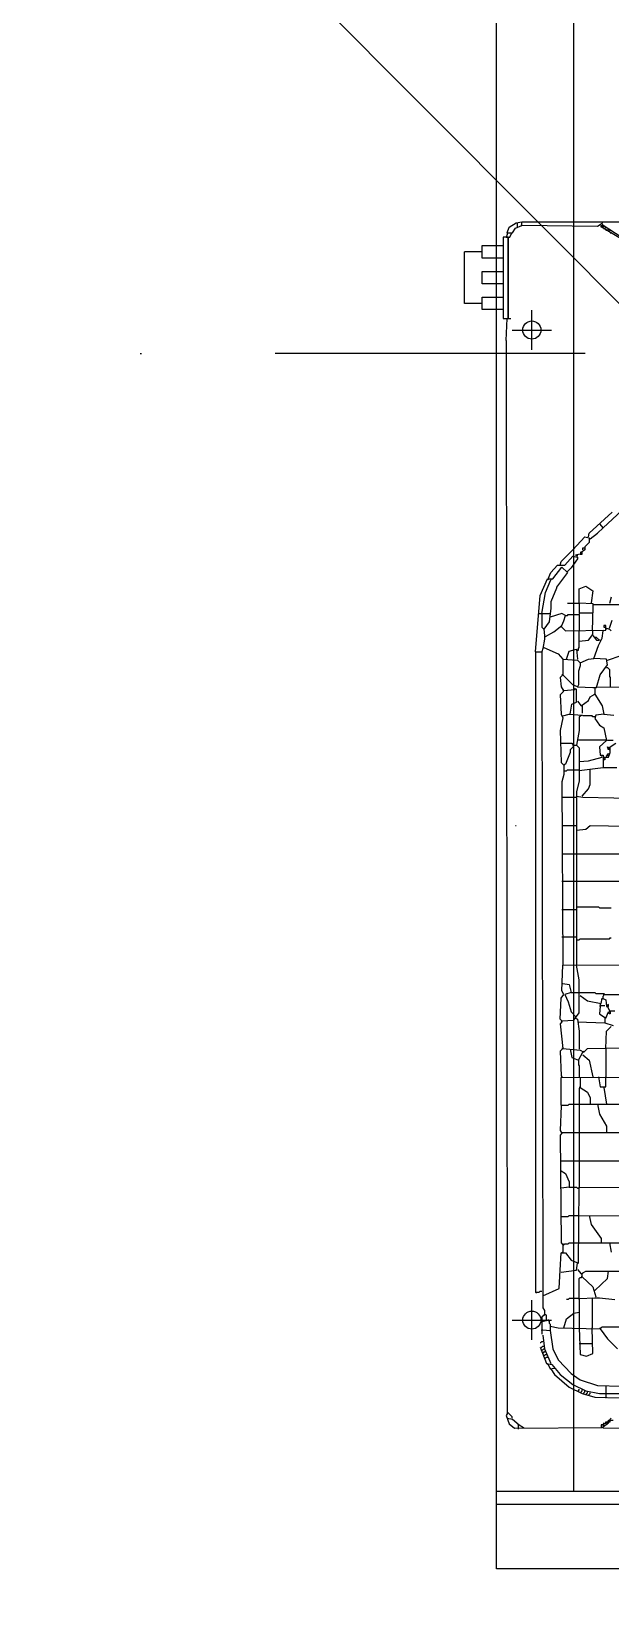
# Model space of a CAD drawing. Extents: x 4511820 to 5180432, y -1526536 to -944957.
# Drawn here: x 5146956 to 5147404, y -1028993 to -1027784 of the extents above; entities that cross this region are included whole.
import ezdxf

# ---------------------------------------------------------------- set-up
doc = ezdxf.new("R2010")
doc.units = 0
doc.header["$MEASUREMENT"] = 0
doc.linetypes.add('BODKOCIARKOVANA_3', pattern=[5.6, 3, -1.3, 0, -1.3])
for name, color, linetype in [('osi', 253, 'CONTINUOUS'), ('POZEMOK', 7, 'CONTINUOUS'), ('ZZ-chladenie', 133, 'CONTINUOUS')]:
    doc.layers.add(name, color=color, linetype=linetype)

msp = doc.modelspace()

# ---------------------------------------------------------------- linework, layer by layer
at = {"layer": 'osi', "linetype": 'BODKOCIARKOVANA_3', "ltscale": 80}
msp.add_line((5157242.5, -1028033.172), (5093572.5, -1028033.172), dxfattribs=at)
at = {"layer": 'POZEMOK'}
msp.add_line((5149565.898, -1030158.886), (5143002.5, -1023568.172), dxfattribs=at)
at = {"layer": 'ZZ-chladenie'}
for p, q in [((5147315.716, -1028973.604), (5147315.716, -1026604.74)), ((5147375.716, -1028913.604), (5147375.716, -1026664.74)), ((5147324.005, -1027939.845), (5147325.418, -1027935.604)), ((5147325.418, -1027935.604), (5147331.072, -1027932.072)), ((5147328.245, -1027939.845), (5147330.365, -1027936.311)), ((5147330.365, -1027936.311), (5147335.311, -1027934.191)), ((5147331.072, -1027932.072), (5147335.311, -1027931.365)), ((5147331.778, -1027932.072), (5147331.778, -1027935.604)), ((5147335.311, -1027934.191), (5147334.604, -1027934.191)), ((5147335.311, -1027934.191), (5147335.311, -1027931.365)), ((5147335.311, -1027931.365), (5147396.079, -1027931.365)), ((5147393.96, -1027934.898), (5147335.311, -1027934.191)), ((5147397.493, -1027932.778), (5147393.96, -1027934.898)), ((5147396.079, -1027931.365), (5148017.896, -1027931.365)), ((5147396.786, -1027935.604), (5147396.786, -1027934.191)), ((5147396.786, -1027934.191), (5147397.493, -1027934.191)), ((5147397.493, -1027935.604), (5147396.786, -1027935.604)), ((5147397.493, -1027932.072), (5147398.199, -1027931.365)), ((5147398.199, -1027934.191), (5147397.493, -1027932.778)), ((5147397.493, -1027934.191), (5147398.199, -1027934.898)), ((5147398.199, -1027934.898), (5147397.493, -1027935.604)), ((5147397.493, -1027935.604), (5147413.038, -1027944.79)), ((5147412.331, -1027943.377), (5147398.199, -1027934.191)), ((5147398.199, -1027934.898), (5147398.906, -1027934.898)), ((5147398.906, -1027934.898), (5147398.906, -1027935.604)), ((5147398.906, -1027936.311), (5147398.906, -1027937.018)), ((5147400.319, -1027936.311), (5147400.319, -1027935.604)), ((5147400.319, -1027937.018), (5147400.319, -1027937.724)), ((5147400.319, -1027937.724), (5147401.026, -1027937.724)), ((5147401.732, -1027937.018), (5147402.439, -1027937.018)), ((5147402.439, -1027937.018), (5147402.439, -1027937.724)), ((5147403.852, -1027938.431), (5147403.852, -1027937.724)), ((5147324.005, -1027941.258), (5147323.299, -1027943.377)), ((5147323.299, -1027943.377), (5147326.125, -1027943.377)), ((5147324.005, -1027939.845), (5147324.005, -1027941.258)), ((5147324.005, -1027939.845), (5147328.245, -1027939.845)), ((5147324.712, -1027944.084), (5147325.418, -1027943.377)), ((5147324.712, -1027944.084), (5147324.712, -1028005.559)), ((5147326.125, -1027943.377), (5147327.538, -1027939.845)), ((5147402.439, -1027938.431), (5147402.439, -1027939.138)), ((5147403.852, -1027939.138), (5147403.852, -1027939.845)), ((5147403.852, -1027939.845), (5147404.559, -1027939.845)), ((5147290.985, -1027994.449), (5147290.985, -1027954.649)), ((5147304.599, -1027954.649), (5147290.985, -1027954.649)), ((5147304.599, -1027994.449), (5147290.985, -1027994.449)), ((5147323.299, -1028023.224), (5147324.005, -1028006.265)), ((5147324.005, -1028006.265), (5147326.832, -1028006.265)), ((5147324.712, -1028005.559), (5147324.712, -1028006.265)), ((5147343.094, -1028030.412), (5147343.094, -1027999.75)), ((5147327.763, -1028015.081), (5147358.424, -1028015.081)), ((5147323.299, -1028023.224), (5147324.005, -1028790.602)), ((5147398.199, -1028168.079), (5147437.77, -1028131.335)), ((5147387.6, -1028172.319), (5147405.265, -1028156.067)), ((5147396.079, -1028165.253), (5147396.079, -1028164.546)), ((5147398.199, -1028168.079), (5147396.079, -1028165.253)), ((5147374.881, -1028185.038), (5147384.068, -1028175.145)), ((5147384.068, -1028175.145), (5147387.6, -1028175.852)), ((5147387.6, -1028179.385), (5147384.068, -1028182.918)), ((5147386.894, -1028175.145), (5147387.6, -1028172.319)), ((5147387.6, -1028175.852), (5147387.6, -1028179.385)), ((5147388.307, -1028176.558), (5147393.96, -1028172.319)), ((5147393.96, -1028172.319), (5147398.199, -1028168.079)), ((5147398.199, -1028168.079), (5147397.493, -1028168.786)), ((5147365.695, -1028194.224), (5147374.881, -1028185.038)), ((5147368.522, -1028197.05), (5147374.881, -1028189.984)), ((5147374.881, -1028189.984), (5147378.414, -1028190.691)), ((5147380.534, -1028188.571), (5147377.001, -1028189.278)), ((5147377.001, -1028189.278), (5147378.414, -1028189.984)), ((5147378.414, -1028189.984), (5147378.414, -1028188.571)), ((5147378.414, -1028190.691), (5147378.414, -1028192.104)), ((5147381.24, -1028187.158), (5147380.534, -1028187.158)), ((5147381.24, -1028187.158), (5147380.534, -1028188.571)), ((5147380.534, -1028188.571), (5147381.947, -1028188.571)), ((5147384.068, -1028185.038), (5147381.24, -1028187.158)), ((5147381.947, -1028187.158), (5147381.24, -1028187.158)), ((5147381.947, -1028188.571), (5147381.947, -1028187.158)), ((5147382.654, -1028185.038), (5147382.654, -1028183.625)), ((5147382.654, -1028183.625), (5147384.068, -1028183.625)), ((5147384.068, -1028182.918), (5147384.068, -1028185.038)), ((5147355.803, -1028207.649), (5147357.922, -1028202.703)), ((5147357.922, -1028202.703), (5147362.869, -1028197.05)), ((5147359.336, -1028207.649), (5147366.402, -1028198.463)), ((5147370.642, -1028202.703), (5147362.162, -1028214.009)), ((5147362.869, -1028197.05), (5147368.522, -1028197.05)), ((5147364.989, -1028197.05), (5147365.695, -1028194.224)), ((5147366.402, -1028198.463), (5147370.642, -1028202.703)), ((5147373.468, -1028199.17), (5147370.642, -1028201.996)), ((5147378.414, -1028192.104), (5147373.468, -1028199.17)), ((5147349.443, -1028220.369), (5147355.096, -1028207.649)), ((5147353.683, -1028218.249), (5147357.922, -1028208.356)), ((5147355.803, -1028207.649), (5147355.096, -1028208.356)), ((5147355.096, -1028207.649), (5147359.336, -1028207.649)), ((5147357.922, -1028208.356), (5147358.629, -1028207.649)), ((5147362.162, -1028214.715), (5147357.922, -1028225.314)), ((5147362.162, -1028214.009), (5147362.162, -1028214.715)), ((5147379.827, -1028215.422), (5147384.774, -1028213.302)), ((5147379.827, -1028226.021), (5147379.827, -1028215.422)), ((5147384.774, -1028213.302), (5147390.427, -1028216.835)), ((5147345.911, -1028264.178), (5147349.443, -1028220.369)), ((5147350.856, -1028234.501), (5147353.683, -1028218.249)), ((5147357.922, -1028225.314), (5147357.922, -1028230.261)), ((5147379.121, -1028226.728), (5147370.642, -1028226.728)), ((5147379.827, -1028226.021), (5147379.121, -1028226.728)), ((5147379.827, -1028226.728), (5147379.827, -1028226.021)), ((5147379.827, -1028226.021), (5147379.827, -1028234.501)), ((5147379.827, -1028226.021), (5147390.427, -1028226.728)), ((5147390.427, -1028216.835), (5147389.013, -1028226.021)), ((5147390.427, -1028226.728), (5147390.427, -1028229.554)), ((5147391.134, -1028227.435), (5147411.625, -1028227.435)), ((5147404.559, -1028221.782), (5147403.146, -1028226.728)), ((5147348.03, -1028234.501), (5147357.216, -1028234.501)), ((5147350.856, -1028234.501), (5147350.856, -1028245.1)), ((5147357.922, -1028230.261), (5147356.509, -1028240.86)), ((5147366.402, -1028234.501), (5147357.216, -1028237.327)), ((5147369.229, -1028235.914), (5147366.402, -1028234.501)), ((5147367.815, -1028240.153), (5147369.229, -1028235.914)), ((5147369.229, -1028235.914), (5147370.642, -1028235.914)), ((5147370.642, -1028235.914), (5147371.348, -1028235.207)), ((5147371.348, -1028235.207), (5147379.827, -1028235.207)), ((5147379.827, -1028234.501), (5147380.534, -1028233.794)), ((5147379.827, -1028235.207), (5147379.827, -1028247.926)), ((5147380.534, -1028233.794), (5147389.72, -1028233.794)), ((5147390.427, -1028229.554), (5147389.72, -1028247.926)), ((5147403.146, -1028245.806), (5147405.265, -1028239.447)), ((5147350.856, -1028245.1), (5147351.563, -1028245.806)), ((5147351.563, -1028245.806), (5147352.27, -1028246.513)), ((5147356.509, -1028240.86), (5147352.27, -1028246.513)), ((5147352.27, -1028246.513), (5147352.977, -1028246.513)), ((5147352.27, -1028246.513), (5147352.977, -1028251.459)), ((5147352.977, -1028251.459), (5147352.977, -1028254.285)), ((5147353.683, -1028252.166), (5147352.977, -1028252.872)), ((5147353.683, -1028252.166), (5147360.043, -1028248.633)), ((5147360.043, -1028248.633), (5147366.402, -1028243.687)), ((5147365.695, -1028244.393), (5147369.229, -1028247.926)), ((5147366.402, -1028243.687), (5147367.815, -1028240.153)), ((5147369.229, -1028247.926), (5147400.319, -1028247.219)), ((5147379.827, -1028260.645), (5147379.827, -1028247.926)), ((5147386.894, -1028254.992), (5147390.427, -1028250.753)), ((5147390.427, -1028250.753), (5147390.427, -1028247.926)), ((5147390.427, -1028251.459), (5147393.253, -1028254.992)), ((5147397.493, -1028253.579), (5147398.199, -1028247.926)), ((5147398.199, -1028247.926), (5147398.906, -1028247.219)), ((5147400.319, -1028243.687), (5147398.906, -1028243.687)), ((5147398.906, -1028243.687), (5147398.906, -1028245.1)), ((5147398.906, -1028245.1), (5147400.319, -1028245.1)), ((5147400.319, -1028247.219), (5147400.319, -1028243.687)), ((5147401.026, -1028245.806), (5147400.319, -1028246.513)), ((5147401.026, -1028245.806), (5147403.146, -1028246.513)), ((5147403.146, -1028246.513), (5147404.559, -1028247.926)), ((5147345.911, -1028264.178), (5147345.911, -1028759.511)), ((5147345.911, -1028264.178), (5147350.856, -1028264.178)), ((5147351.563, -1028261.352), (5147350.856, -1028264.178)), ((5147350.856, -1028264.178), (5147351.563, -1028771.524)), ((5147352.977, -1028254.285), (5147351.563, -1028261.352)), ((5147352.27, -1028260.645), (5147351.563, -1028260.645)), ((5147352.27, -1028260.645), (5147363.575, -1028265.592)), ((5147369.935, -1028269.831), (5147372.055, -1028263.471)), ((5147372.055, -1028263.471), (5147377.708, -1028262.058)), ((5147377.708, -1028262.058), (5147378.414, -1028269.831)), ((5147378.414, -1028262.765), (5147379.121, -1028262.765)), ((5147379.121, -1028261.352), (5147379.827, -1028260.645)), ((5147379.121, -1028262.765), (5147379.121, -1028261.352)), ((5147379.827, -1028255.698), (5147386.894, -1028254.992)), ((5147391.134, -1028269.124), (5147394.666, -1028259.232)), ((5147393.253, -1028252.872), (5147391.84, -1028252.872)), ((5147395.373, -1028254.992), (5147393.253, -1028252.872)), ((5147393.253, -1028254.992), (5147395.373, -1028254.992)), ((5147394.666, -1028259.232), (5147397.493, -1028253.579)), ((5147396.079, -1028254.992), (5147396.786, -1028254.992)), ((5147363.575, -1028265.592), (5147367.109, -1028269.831)), ((5147367.109, -1028269.831), (5147378.414, -1028270.537)), ((5147367.109, -1028269.831), (5147367.109, -1028281.844)), ((5147378.414, -1028270.537), (5147380.534, -1028272.657)), ((5147380.534, -1028274.777), (5147379.121, -1028279.017)), ((5147380.534, -1028272.657), (5147386.894, -1028269.831)), ((5147380.534, -1028272.657), (5147380.534, -1028274.777)), ((5147386.894, -1028269.831), (5147391.134, -1028269.124)), ((5147401.026, -1028269.831), (5147391.134, -1028269.124)), ((5147396.079, -1028281.844), (5147401.732, -1028274.071)), ((5147401.732, -1028274.071), (5147401.026, -1028269.831)), ((5147401.026, -1028276.191), (5147401.732, -1028276.191)), ((5147401.732, -1028270.537), (5147412.331, -1028267.005)), ((5147401.732, -1028276.191), (5147402.439, -1028276.897)), ((5147367.109, -1028281.844), (5147364.989, -1028283.963)), ((5147364.989, -1028283.963), (5147365.695, -1028291.029)), ((5147367.109, -1028281.844), (5147366.402, -1028281.844)), ((5147374.881, -1028289.616), (5147367.109, -1028281.844)), ((5147379.121, -1028279.017), (5147379.121, -1028289.616)), ((5147393.253, -1028291.736), (5147396.079, -1028281.844)), ((5147402.439, -1028276.897), (5147403.146, -1028277.604)), ((5147403.146, -1028277.604), (5147403.146, -1028283.257)), ((5147403.146, -1028283.257), (5147403.852, -1028283.963)), ((5147403.852, -1028283.963), (5147403.852, -1028291.029)), ((5147367.815, -1028294.562), (5147364.989, -1028297.389)), ((5147364.989, -1028297.389), (5147365.695, -1028312.228)), ((5147365.695, -1028291.029), (5147367.815, -1028294.562)), ((5147367.815, -1028293.855), (5147367.109, -1028294.562)), ((5147367.815, -1028293.855), (5147376.295, -1028293.149)), ((5147378.414, -1028291.029), (5147374.881, -1028289.616)), ((5147376.295, -1028293.149), (5147377.001, -1028292.442)), ((5147377.708, -1028293.149), (5147377.001, -1028292.442)), ((5147377.708, -1028303.042), (5147377.708, -1028293.149)), ((5147379.121, -1028289.616), (5147378.414, -1028291.029)), ((5147378.414, -1028291.029), (5147390.427, -1028291.736)), ((5147386.894, -1028301.628), (5147388.307, -1028298.802)), ((5147388.307, -1028298.802), (5147391.84, -1028296.682)), ((5147390.427, -1028291.736), (5147393.253, -1028291.736)), ((5147391.84, -1028296.682), (5147391.134, -1028297.389)), ((5147391.84, -1028292.442), (5147392.547, -1028291.736)), ((5147391.84, -1028292.442), (5147391.84, -1028296.682)), ((5147391.84, -1028296.682), (5147397.493, -1028305.868)), ((5147392.547, -1028291.736), (5147393.253, -1028291.029)), ((5147393.253, -1028291.029), (5147478.047, -1028291.736)), ((5147365.695, -1028312.228), (5147367.109, -1028315.054)), ((5147367.109, -1028313.641), (5147372.055, -1028312.228)), ((5147372.055, -1028312.228), (5147381.947, -1028312.934)), ((5147372.761, -1028312.228), (5147374.175, -1028304.455)), ((5147374.175, -1028304.455), (5147377.708, -1028303.042)), ((5147378.414, -1028302.335), (5147381.24, -1028305.868)), ((5147381.24, -1028305.868), (5147386.894, -1028301.628)), ((5147381.947, -1028305.868), (5147382.654, -1028305.162)), ((5147381.947, -1028305.868), (5147381.947, -1028311.521)), ((5147398.906, -1028312.228), (5147392.547, -1028312.934)), ((5147397.493, -1028305.868), (5147398.906, -1028312.228)), ((5147398.906, -1028312.228), (5147406.679, -1028312.934)), ((5147367.109, -1028315.054), (5147364.989, -1028324.946)), ((5147381.947, -1028312.934), (5147379.827, -1028314.348)), ((5147379.827, -1028314.348), (5147379.827, -1028324.946)), ((5147389.72, -1028313.641), (5147382.654, -1028313.641)), ((5147390.427, -1028314.348), (5147389.72, -1028313.641)), ((5147391.84, -1028314.348), (5147390.427, -1028314.348)), ((5147392.547, -1028312.934), (5147391.84, -1028315.761)), ((5147391.84, -1028314.348), (5147392.547, -1028313.641)), ((5147391.84, -1028315.761), (5147395.373, -1028320.707)), ((5147395.373, -1028320.707), (5147398.906, -1028322.827)), ((5147398.906, -1028322.827), (5147401.026, -1028332.719)), ((5147364.989, -1028324.946), (5147365.695, -1028349.678)), ((5147365.695, -1028334.839), (5147374.175, -1028334.839)), ((5147374.175, -1028334.839), (5147375.588, -1028336.959)), ((5147375.588, -1028336.253), (5147374.881, -1028336.959)), ((5147375.588, -1028336.253), (5147377.708, -1028336.253)), ((5147379.827, -1028324.946), (5147377.708, -1028336.253)), ((5147377.708, -1028336.253), (5147379.827, -1028338.372)), ((5147379.121, -1028332.012), (5147378.414, -1028332.719)), ((5147379.121, -1028332.012), (5147400.319, -1028332.012)), ((5147401.026, -1028332.719), (5147395.373, -1028337.666)), ((5147400.319, -1028332.012), (5147400.319, -1028332.719)), ((5147405.972, -1028332.719), (5147401.732, -1028332.719)), ((5147403.852, -1028337.666), (5147408.092, -1028334.839)), ((5147372.761, -1028341.905), (5147369.229, -1028351.091)), ((5147375.588, -1028336.959), (5147372.761, -1028339.785)), ((5147372.761, -1028339.785), (5147372.761, -1028341.905)), ((5147379.827, -1028338.372), (5147379.827, -1028363.81)), ((5147379.827, -1028348.971), (5147386.894, -1028348.264)), ((5147386.894, -1028348.264), (5147397.493, -1028345.438)), ((5147395.373, -1028337.666), (5147396.079, -1028344.025)), ((5147396.079, -1028344.025), (5147398.199, -1028344.025)), ((5147397.493, -1028345.438), (5147396.786, -1028345.438)), ((5147398.199, -1028344.025), (5147398.199, -1028353.918)), ((5147398.199, -1028345.438), (5147398.906, -1028346.145)), ((5147398.199, -1028345.438), (5147402.439, -1028345.438)), ((5147399.613, -1028347.558), (5147398.199, -1028347.558)), ((5147398.906, -1028346.145), (5147399.613, -1028346.145)), ((5147399.613, -1028346.145), (5147399.613, -1028347.558)), ((5147401.026, -1028344.732), (5147402.439, -1028342.612)), ((5147401.026, -1028344.732), (5147401.732, -1028344.025)), ((5147401.026, -1028344.732), (5147401.026, -1028345.438)), ((5147402.439, -1028339.785), (5147401.732, -1028337.666)), ((5147401.732, -1028337.666), (5147403.146, -1028338.372)), ((5147401.732, -1028344.025), (5147402.439, -1028344.025)), ((5147403.146, -1028338.372), (5147402.439, -1028339.079)), ((5147402.439, -1028339.079), (5147402.439, -1028339.785)), ((5147402.439, -1028339.079), (5147403.146, -1028339.785)), ((5147402.439, -1028345.438), (5147403.852, -1028341.905)), ((5147402.439, -1028342.612), (5147403.146, -1028343.319)), ((5147402.439, -1028344.025), (5147403.146, -1028344.025)), ((5147403.146, -1028339.785), (5147403.852, -1028339.785)), ((5147403.146, -1028344.025), (5147403.146, -1028343.319)), ((5147403.852, -1028341.905), (5147403.852, -1028337.666)), ((5147365.695, -1028349.678), (5147367.815, -1028351.798)), ((5147367.815, -1028358.864), (5147366.402, -1028364.516)), ((5147369.229, -1028351.091), (5147367.815, -1028351.798)), ((5147367.815, -1028351.798), (5147367.815, -1028358.864)), ((5147367.815, -1028356.037), (5147369.935, -1028356.037)), ((5147369.935, -1028356.037), (5147370.642, -1028355.331)), ((5147370.642, -1028355.331), (5147379.827, -1028355.331)), ((5147398.199, -1028353.918), (5147379.827, -1028356.037)), ((5147388.307, -1028366.637), (5147388.307, -1028355.331)), ((5147408.799, -1028353.918), (5147398.199, -1028353.918)), ((5147366.402, -1028364.516), (5147367.109, -1028506.545)), ((5147379.827, -1028363.81), (5147377.708, -1028372.289)), ((5147377.708, -1028372.289), (5147377.708, -1028398.434)), ((5147381.947, -1028375.823), (5147386.894, -1028370.17)), ((5147386.894, -1028370.17), (5147388.307, -1028366.637)), ((5147367.109, -1028376.529), (5147366.402, -1028377.236)), ((5147367.109, -1028376.529), (5147377.708, -1028376.529)), ((5147377.708, -1028375.823), (5147382.654, -1028376.529)), ((5147381.947, -1028375.823), (5147382.654, -1028375.116)), ((5147382.654, -1028376.529), (5147454.728, -1028377.942)), ((5147330.365, -1028398.434), (5147331.072, -1028398.434)), ((5147366.402, -1028398.434), (5147377.708, -1028398.434)), ((5147377.708, -1028398.434), (5147377.708, -1028506.545)), ((5147377.708, -1028401.967), (5147384.774, -1028401.26)), ((5147384.774, -1028401.26), (5147388.307, -1028398.434)), ((5147388.307, -1028398.434), (5147434.236, -1028399.141)), ((5147366.402, -1028420.339), (5147377.708, -1028420.339)), ((5147377.708, -1028420.339), (5147433.53, -1028420.339)), ((5147366.402, -1028441.537), (5147377.708, -1028441.537)), ((5147377.708, -1028441.537), (5147433.53, -1028441.537)), ((5147366.402, -1028463.442), (5147377.708, -1028463.442)), ((5147377.708, -1028461.322), (5147394.666, -1028461.322)), ((5147394.666, -1028461.322), (5147395.373, -1028462.029)), ((5147395.373, -1028462.029), (5147404.559, -1028462.029)), ((5147366.402, -1028484.641), (5147377.708, -1028484.641)), ((5147377.708, -1028486.76), (5147379.827, -1028486.76)), ((5147379.827, -1028486.76), (5147380.534, -1028486.054)), ((5147380.534, -1028486.054), (5147403.146, -1028486.054)), ((5147403.146, -1028486.054), (5147403.852, -1028485.347)), ((5147403.852, -1028485.347), (5147404.559, -1028485.347)), ((5147367.109, -1028506.545), (5147480.166, -1028505.839)), ((5147366.402, -1028526.33), (5147367.109, -1028506.545)), ((5147379.827, -1028517.851), (5147377.708, -1028506.545)), ((5147379.827, -1028543.289), (5147379.827, -1028517.851)), ((5147365.695, -1028531.983), (5147367.815, -1028529.157)), ((5147367.815, -1028529.157), (5147366.402, -1028526.33)), ((5147367.109, -1028520.677), (5147372.055, -1028521.384)), ((5147373.468, -1028527.743), (5147368.522, -1028529.157)), ((5147368.522, -1028529.157), (5147371.348, -1028534.809)), ((5147372.055, -1028521.384), (5147373.468, -1028527.743)), ((5147373.468, -1028527.743), (5147380.534, -1028527.743)), ((5147380.534, -1028527.743), (5147391.84, -1028527.743)), ((5147380.534, -1028529.864), (5147386.187, -1028534.103)), ((5147391.84, -1028527.743), (5147392.547, -1028528.45)), ((5147392.547, -1028528.45), (5147398.906, -1028528.45)), ((5147398.199, -1028530.57), (5147398.906, -1028529.864)), ((5147398.906, -1028528.45), (5147399.613, -1028529.157)), ((5147398.906, -1028529.864), (5147398.906, -1028529.157)), ((5147399.613, -1028529.157), (5147415.158, -1028529.157)), ((5147364.989, -1028548.235), (5147365.695, -1028531.983)), ((5147371.348, -1028534.809), (5147373.468, -1028542.582)), ((5147386.187, -1028534.103), (5147396.786, -1028536.223)), ((5147396.079, -1028537.636), (5147395.373, -1028538.343)), ((5147396.079, -1028538.343), (5147395.373, -1028543.995)), ((5147396.079, -1028536.223), (5147396.079, -1028538.343)), ((5147396.079, -1028537.636), (5147399.613, -1028537.636)), ((5147396.786, -1028536.223), (5147397.493, -1028531.983)), ((5147398.199, -1028531.983), (5147397.493, -1028532.69)), ((5147397.493, -1028531.983), (5147400.319, -1028533.396)), ((5147398.199, -1028531.983), (5147398.199, -1028530.57)), ((5147400.319, -1028533.396), (5147401.026, -1028538.343)), ((5147402.439, -1028536.929), (5147401.026, -1028537.636)), ((5147401.026, -1028537.636), (5147401.732, -1028538.343)), ((5147401.026, -1028538.343), (5147402.439, -1028538.343)), ((5147401.732, -1028538.343), (5147403.146, -1028541.876)), ((5147402.439, -1028538.343), (5147402.439, -1028536.929)), ((5147403.146, -1028541.876), (5147407.386, -1028541.876)), ((5147366.402, -1028549.648), (5147364.989, -1028548.235)), ((5147366.402, -1028550.355), (5147364.989, -1028551.768)), ((5147364.989, -1028551.768), (5147367.109, -1028570.847)), ((5147366.402, -1028549.648), (5147365.695, -1028550.355)), ((5147366.402, -1028549.648), (5147375.588, -1028548.942)), ((5147366.402, -1028549.648), (5147366.402, -1028550.355)), ((5147373.468, -1028542.582), (5147377.001, -1028546.116)), ((5147375.588, -1028548.942), (5147379.827, -1028543.289)), ((5147377.001, -1028546.116), (5147377.708, -1028546.116)), ((5147377.001, -1028547.529), (5147378.414, -1028548.235)), ((5147378.414, -1028548.235), (5147379.827, -1028557.421)), ((5147378.414, -1028550.355), (5147399.613, -1028551.061)), ((5147395.373, -1028543.995), (5147400.319, -1028547.529)), ((5147399.613, -1028547.529), (5147400.319, -1028546.822)), ((5147399.613, -1028547.529), (5147399.613, -1028551.061)), ((5147399.613, -1028551.061), (5147405.972, -1028553.182)), ((5147400.319, -1028547.529), (5147402.439, -1028542.582)), ((5147401.026, -1028557.421), (5147404.559, -1028553.888)), ((5147402.439, -1028542.582), (5147403.852, -1028542.582)), ((5147403.146, -1028543.995), (5147402.439, -1028543.289)), ((5147403.852, -1028543.995), (5147403.146, -1028543.995)), ((5147403.852, -1028542.582), (5147403.852, -1028543.995)), ((5147379.827, -1028557.421), (5147379.827, -1028571.553)), ((5147400.319, -1028570.847), (5147401.026, -1028557.421)), ((5147367.109, -1028570.847), (5147364.989, -1028572.966)), ((5147364.989, -1028572.966), (5147365.695, -1028592.045)), ((5147367.109, -1028570.847), (5147366.402, -1028570.847)), ((5147367.109, -1028570.847), (5147380.534, -1028572.26)), ((5147372.761, -1028571.553), (5147374.175, -1028577.913)), ((5147374.175, -1028577.913), (5147379.121, -1028580.033)), ((5147379.121, -1028580.033), (5147382.654, -1028573.673)), ((5147380.534, -1028572.26), (5147383.361, -1028573.673)), ((5147382.654, -1028573.673), (5147383.361, -1028572.966)), ((5147382.654, -1028575.793), (5147387.6, -1028580.033)), ((5147383.361, -1028573.673), (5147386.187, -1028570.847)), ((5147386.187, -1028570.847), (5147429.29, -1028570.14)), ((5147400.319, -1028570.847), (5147400.319, -1028592.752)), ((5147379.121, -1028580.033), (5147379.121, -1028583.566)), ((5147379.121, -1028583.566), (5147379.827, -1028584.272)), ((5147379.827, -1028584.272), (5147379.827, -1028592.752)), ((5147387.6, -1028580.033), (5147390.427, -1028592.752)), ((5147365.695, -1028592.045), (5147366.402, -1028592.752)), ((5147365.695, -1028593.458), (5147482.992, -1028592.752)), ((5147365.695, -1028614.657), (5147365.695, -1028593.458)), ((5147366.402, -1028592.752), (5147366.402, -1028593.458)), ((5147379.827, -1028592.752), (5147380.534, -1028593.458)), ((5147380.534, -1028601.231), (5147379.827, -1028601.231)), ((5147380.534, -1028601.231), (5147379.827, -1028601.938)), ((5147379.827, -1028601.938), (5147379.827, -1028613.95)), ((5147380.534, -1028593.458), (5147380.534, -1028601.231)), ((5147380.534, -1028601.231), (5147386.187, -1028604.764)), ((5147394.666, -1028592.752), (5147396.079, -1028600.525)), ((5147396.079, -1028600.525), (5147400.319, -1028600.525)), ((5147398.906, -1028601.231), (5147399.613, -1028600.525)), ((5147398.906, -1028601.231), (5147401.026, -1028613.95)), ((5147400.319, -1028600.525), (5147400.319, -1028592.752)), ((5147365.695, -1028614.657), (5147365.695, -1028615.363)), ((5147365.695, -1028614.657), (5147371.348, -1028614.657)), ((5147371.348, -1028614.657), (5147372.055, -1028613.95)), ((5147372.055, -1028613.95), (5147482.992, -1028613.95)), ((5147379.827, -1028613.95), (5147379.827, -1028635.855)), ((5147386.187, -1028604.764), (5147388.307, -1028609.004)), ((5147388.307, -1028609.004), (5147388.307, -1028613.95)), ((5147393.96, -1028613.95), (5147395.373, -1028621.722)), ((5147365.695, -1028615.363), (5147364.989, -1028634.442)), ((5147395.373, -1028621.722), (5147401.026, -1028630.909)), ((5147364.989, -1028634.442), (5147366.402, -1028636.561)), ((5147366.402, -1028636.561), (5147364.989, -1028637.975)), ((5147364.989, -1028637.975), (5147365.695, -1028721.354)), ((5147366.402, -1028635.855), (5147365.695, -1028636.561)), ((5147366.402, -1028635.855), (5147413.745, -1028635.855)), ((5147379.827, -1028635.855), (5147379.827, -1028657.053)), ((5147401.026, -1028630.909), (5147401.026, -1028635.855)), ((5147365.695, -1028657.76), (5147415.865, -1028657.76)), ((5147379.827, -1028657.053), (5147379.827, -1028678.252)), ((5147365.695, -1028665.532), (5147369.229, -1028667.652)), ((5147369.229, -1028667.652), (5147372.055, -1028674.012)), ((5147372.055, -1028674.012), (5147372.055, -1028678.252)), ((5147372.055, -1028678.252), (5147365.695, -1028678.958)), ((5147372.055, -1028678.252), (5147377.708, -1028678.252)), ((5147377.708, -1028678.252), (5147378.414, -1028678.958)), ((5147378.414, -1028678.958), (5147379.121, -1028678.958)), ((5147379.121, -1028736.9), (5147379.827, -1028678.252)), ((5147379.827, -1028678.252), (5147728.186, -1028678.958)), ((5147365.695, -1028700.863), (5147371.348, -1028700.863)), ((5147371.348, -1028700.863), (5147372.055, -1028700.156)), ((5147372.055, -1028700.156), (5147379.827, -1028700.156)), ((5147379.827, -1028700.156), (5147477.34, -1028700.863)), ((5147387.6, -1028700.156), (5147389.013, -1028707.222)), ((5147389.013, -1028707.222), (5147396.786, -1028717.822)), ((5147365.695, -1028721.354), (5147367.109, -1028722.768)), ((5147367.109, -1028722.768), (5147367.815, -1028722.061)), ((5147367.109, -1028722.768), (5147367.815, -1028722.768)), ((5147367.109, -1028722.768), (5147367.109, -1028728.42)), ((5147367.815, -1028722.768), (5147368.522, -1028722.061)), ((5147368.522, -1028722.061), (5147371.348, -1028722.061)), ((5147371.348, -1028722.061), (5147372.055, -1028721.354)), ((5147372.055, -1028721.354), (5147379.827, -1028721.354)), ((5147379.827, -1028721.354), (5147484.406, -1028721.354)), ((5147396.786, -1028717.822), (5147396.786, -1028721.354)), ((5147403.146, -1028721.354), (5147404.559, -1028728.42)), ((5147364.989, -1028742.553), (5147365.695, -1028729.127)), ((5147365.695, -1028729.127), (5147369.229, -1028729.127)), ((5147367.109, -1028728.42), (5147366.402, -1028729.127)), ((5147369.229, -1028729.127), (5147373.468, -1028734.78)), ((5147373.468, -1028734.78), (5147379.121, -1028736.9)), ((5147364.282, -1028756.685), (5147364.989, -1028742.553)), ((5147365.695, -1028743.966), (5147377.708, -1028742.553)), ((5147377.708, -1028742.553), (5147378.414, -1028736.9)), ((5147378.414, -1028741.846), (5147381.24, -1028745.379)), ((5147381.24, -1028745.379), (5147384.774, -1028743.259)), ((5147381.947, -1028747.499), (5147381.24, -1028747.499)), ((5147381.24, -1028748.206), (5147381.947, -1028747.499)), ((5147381.947, -1028745.379), (5147382.654, -1028744.672)), ((5147381.947, -1028747.499), (5147381.947, -1028745.379)), ((5147381.947, -1028747.499), (5147390.427, -1028755.272)), ((5147384.774, -1028743.259), (5147415.158, -1028743.259)), ((5147401.732, -1028748.913), (5147402.439, -1028743.259)), ((5147345.911, -1028759.511), (5147346.617, -1028760.218)), ((5147346.617, -1028759.511), (5147348.737, -1028759.511)), ((5147348.737, -1028759.511), (5147349.443, -1028758.805)), ((5147349.443, -1028758.805), (5147350.856, -1028758.805)), ((5147351.563, -1028762.338), (5147364.282, -1028756.685)), ((5147379.827, -1028748.913), (5147380.534, -1028748.206)), ((5147379.827, -1028764.458), (5147379.827, -1028748.913)), ((5147380.534, -1028748.206), (5147381.24, -1028748.206)), ((5147390.427, -1028755.272), (5147392.547, -1028763.045)), ((5147391.84, -1028758.098), (5147401.732, -1028748.913)), ((5147391.84, -1028758.098), (5147392.547, -1028757.392)), ((5147343.094, -1028796.412), (5147343.094, -1028765.75)), ((5147351.563, -1028771.524), (5147352.977, -1028773.644)), ((5147371.348, -1028765.164), (5147369.935, -1028765.164)), ((5147372.055, -1028764.458), (5147371.348, -1028765.164)), ((5147379.827, -1028764.458), (5147372.055, -1028764.458)), ((5147379.827, -1028764.458), (5147391.84, -1028763.751)), ((5147379.827, -1028765.164), (5147379.827, -1028764.458)), ((5147379.827, -1028764.458), (5147379.827, -1028775.057)), ((5147389.72, -1028764.458), (5147390.427, -1028763.751)), ((5147389.72, -1028764.458), (5147389.72, -1028787.07)), ((5147391.84, -1028763.751), (5147395.373, -1028763.751)), ((5147395.373, -1028763.751), (5147407.386, -1028765.164)), ((5147327.763, -1028781.081), (5147358.424, -1028781.081)), ((5147352.977, -1028777.177), (5147350.856, -1028778.59)), ((5147350.856, -1028778.59), (5147350.856, -1028789.189)), ((5147350.856, -1028782.123), (5147354.39, -1028781.416)), ((5147352.977, -1028776.47), (5147352.27, -1028777.177)), ((5147352.977, -1028773.644), (5147352.977, -1028777.177)), ((5147354.39, -1028777.177), (5147352.977, -1028776.47)), ((5147354.39, -1028781.416), (5147354.39, -1028777.177)), ((5147355.096, -1028780.71), (5147355.803, -1028781.416)), ((5147355.803, -1028781.416), (5147356.509, -1028781.416)), ((5147356.509, -1028781.416), (5147356.509, -1028783.536)), ((5147356.509, -1028783.536), (5147357.216, -1028784.242)), ((5147367.815, -1028787.07), (5147369.935, -1028780.003)), ((5147369.935, -1028780.003), (5147375.588, -1028775.763)), ((5147375.588, -1028775.763), (5147379.827, -1028775.057)), ((5147379.827, -1028775.057), (5147379.827, -1028787.07)), ((5147324.005, -1028790.602), (5147324.005, -1028853.49)), ((5147350.856, -1028789.189), (5147350.856, -1028788.483)), ((5147350.856, -1028788.483), (5147351.563, -1028788.483)), ((5147350.856, -1028789.189), (5147350.856, -1028792.015)), ((5147351.563, -1028788.483), (5147357.216, -1028789.189)), ((5147351.563, -1028792.722), (5147352.977, -1028803.321)), ((5147357.216, -1028784.242), (5147357.216, -1028789.189)), ((5147357.216, -1028785.656), (5147363.575, -1028787.07)), ((5147357.216, -1028789.189), (5147359.336, -1028803.321)), ((5147363.575, -1028787.07), (5147396.079, -1028787.776)), ((5147379.827, -1028787.07), (5147380.534, -1028807.561)), ((5147390.427, -1028806.854), (5147389.72, -1028787.07)), ((5147396.079, -1028787.776), (5147396.079, -1028787.07)), ((5147396.079, -1028787.07), (5147396.786, -1028787.07)), ((5147396.079, -1028787.776), (5147401.732, -1028795.549)), ((5147396.786, -1028787.07), (5147397.493, -1028786.363)), ((5147397.493, -1028786.363), (5147415.158, -1028786.363)), ((5147401.732, -1028795.549), (5147409.505, -1028803.321)), ((5147349.443, -1028798.375), (5147350.15, -1028798.375)), ((5147349.443, -1028801.908), (5147354.39, -1028814.627)), ((5147350.15, -1028798.375), (5147350.856, -1028797.668)), ((5147350.15, -1028801.908), (5147350.856, -1028801.908)), ((5147350.856, -1028797.668), (5147351.563, -1028797.668)), ((5147350.856, -1028801.908), (5147351.563, -1028801.201)), ((5147350.856, -1028804.028), (5147351.563, -1028804.028)), ((5147351.563, -1028801.201), (5147352.27, -1028801.201)), ((5147351.563, -1028804.028), (5147352.27, -1028803.321)), ((5147351.563, -1028806.148), (5147352.27, -1028806.148)), ((5147352.27, -1028803.321), (5147352.977, -1028803.321)), ((5147352.27, -1028806.148), (5147352.977, -1028805.441)), ((5147352.27, -1028808.267), (5147352.977, -1028808.267)), ((5147352.977, -1028803.321), (5147357.922, -1028814.627)), ((5147352.977, -1028805.441), (5147353.683, -1028805.441)), ((5147352.977, -1028808.267), (5147353.683, -1028807.561)), ((5147353.683, -1028807.561), (5147354.39, -1028807.561)), ((5147359.336, -1028803.321), (5147363.575, -1028811.801)), ((5147379.827, -1028799.081), (5147389.72, -1028799.081)), ((5147380.534, -1028807.561), (5147385.481, -1028808.974)), ((5147385.481, -1028808.974), (5147390.427, -1028806.854)), ((5147352.977, -1028810.388), (5147353.683, -1028810.388)), ((5147353.683, -1028810.388), (5147354.39, -1028809.681)), ((5147354.39, -1028809.681), (5147355.096, -1028809.681)), ((5147354.39, -1028814.627), (5147358.629, -1028815.333)), ((5147355.803, -1028815.333), (5147355.096, -1028814.627)), ((5147355.803, -1028815.333), (5147357.216, -1028818.867)), ((5147357.922, -1028818.867), (5147357.216, -1028818.16)), ((5147357.216, -1028818.867), (5147360.043, -1028818.16)), ((5147357.922, -1028818.867), (5147360.749, -1028823.106)), ((5147358.629, -1028815.333), (5147364.989, -1028823.106)), ((5147360.043, -1028818.16), (5147360.749, -1028818.16)), ((5147363.575, -1028811.801), (5147373.468, -1028822.399)), ((5147360.749, -1028823.106), (5147372.055, -1028832.999)), ((5147364.989, -1028823.106), (5147374.881, -1028830.879)), ((5147373.468, -1028822.399), (5147380.534, -1028827.346)), ((5147374.881, -1028830.879), (5147384.774, -1028835.825)), ((5147380.534, -1028827.346), (5147393.96, -1028831.586)), ((5147393.96, -1028831.586), (5147439.89, -1028832.999)), ((5147400.319, -1028832.292), (5147400.319, -1028837.945)), ((5147372.055, -1028832.999), (5147381.947, -1028837.945)), ((5147379.121, -1028835.825), (5147379.827, -1028835.119)), ((5147379.121, -1028836.532), (5147379.121, -1028835.825)), ((5147379.827, -1028835.119), (5147379.827, -1028834.412)), ((5147381.24, -1028836.532), (5147381.947, -1028835.825)), ((5147381.24, -1028837.238), (5147381.24, -1028836.532)), ((5147381.947, -1028835.825), (5147381.947, -1028835.119)), ((5147381.947, -1028837.945), (5147391.84, -1028840.772)), ((5147383.361, -1028837.238), (5147384.068, -1028836.532)), ((5147383.361, -1028837.945), (5147383.361, -1028837.238)), ((5147384.068, -1028836.532), (5147384.068, -1028835.825)), ((5147384.774, -1028835.825), (5147395.373, -1028837.945)), ((5147385.481, -1028837.945), (5147386.187, -1028837.238)), ((5147385.481, -1028838.651), (5147385.481, -1028837.945)), ((5147386.187, -1028837.238), (5147386.187, -1028836.532)), ((5147387.6, -1028838.651), (5147388.307, -1028837.945)), ((5147387.6, -1028839.358), (5147387.6, -1028838.651)), ((5147388.307, -1028837.945), (5147388.307, -1028837.238)), ((5147391.84, -1028840.772), (5147454.022, -1028842.185)), ((5147395.373, -1028837.945), (5147445.542, -1028837.945)), ((5147400.319, -1028837.945), (5147400.319, -1028841.478)), ((5147324.005, -1028853.49), (5147323.299, -1028854.904)), ((5147323.299, -1028854.904), (5147325.418, -1028861.263)), ((5147324.712, -1028852.784), (5147324.005, -1028852.784)), ((5147324.712, -1028852.784), (5147325.418, -1028853.49)), ((5147325.418, -1028853.49), (5147326.125, -1028854.197)), ((5147326.125, -1028854.197), (5147326.832, -1028854.904)), ((5147326.832, -1028854.904), (5147327.538, -1028855.61)), ((5147327.538, -1028855.61), (5147327.538, -1028857.024)), ((5147324.005, -1028857.024), (5147328.245, -1028857.73)), ((5147325.418, -1028861.263), (5147329.659, -1028864.797)), ((5147328.245, -1028857.73), (5147333.191, -1028861.97)), ((5147329.659, -1028864.797), (5147397.493, -1028864.09)), ((5147332.485, -1028861.97), (5147332.485, -1028864.797)), ((5147332.485, -1028864.797), (5147332.485, -1028865.503)), ((5147333.191, -1028861.97), (5147336.725, -1028864.09)), ((5147336.725, -1028864.09), (5147336.725, -1028864.797)), ((5147397.493, -1028861.97), (5147396.786, -1028861.97)), ((5147396.786, -1028861.97), (5147396.786, -1028864.09)), ((5147397.493, -1028861.97), (5147402.439, -1028859.143)), ((5147397.493, -1028864.09), (5147402.439, -1028860.556)), ((5147398.199, -1028862.676), (5147397.493, -1028861.97)), ((5147398.199, -1028862.676), (5147398.906, -1028861.97)), ((5147398.199, -1028862.676), (5147398.199, -1028863.383)), ((5148017.896, -1028865.503), (5147398.199, -1028864.797)), ((5147398.906, -1028861.263), (5147398.906, -1028860.556)), ((5147398.906, -1028861.97), (5147398.906, -1028861.263)), ((5147400.319, -1028860.556), (5147400.319, -1028859.85)), ((5147400.319, -1028859.85), (5147401.026, -1028859.85)), ((5147400.319, -1028860.556), (5147400.319, -1028861.263)), ((5147401.026, -1028859.85), (5147401.732, -1028860.556)), ((5147401.732, -1028860.556), (5147402.439, -1028859.85)), ((5147402.439, -1028860.556), (5147402.439, -1028858.437)), ((5147402.439, -1028858.437), (5147405.972, -1028858.437)), ((5147402.439, -1028859.143), (5147403.146, -1028859.85)), ((5147403.146, -1028859.85), (5147403.852, -1028859.85)), ((5147403.852, -1028857.73), (5147404.559, -1028857.024)), ((5147403.852, -1028858.437), (5147403.852, -1028857.73)), ((5147403.852, -1028859.85), (5147403.852, -1028858.437)), ((5149472.5, -1028913.604), (5147315.716, -1028913.604)), ((5149472.5, -1028923.604), (5147315.716, -1028923.604)), ((5149472.5, -1028973.604), (5147315.716, -1028973.604))]:
    msp.add_line(p, q, dxfattribs=at)
for points in [[(5147320.799, -1027949.818), (5147320.799, -1027959.48), (5147304.599, -1027959.48), (5147304.599, -1027949.818)], [(5147320.799, -1027943.377), (5147320.799, -1028006.265), (5147324.712, -1028006.265), (5147324.712, -1027943.377)], [(5147320.799, -1027969.718), (5147320.799, -1027979.38), (5147304.599, -1027979.38), (5147304.599, -1027969.718)], [(5147320.799, -1027989.618), (5147320.799, -1027999.28), (5147304.599, -1027999.28), (5147304.599, -1027989.618)]]:
    msp.add_lwpolyline(points, close=True, dxfattribs=at)
for centre in [(5147343.094, -1028015.081), (5147343.094, -1028781.081)]:
    msp.add_circle(centre, 7, dxfattribs=at)

doc.saveas('drawing.dxf')
